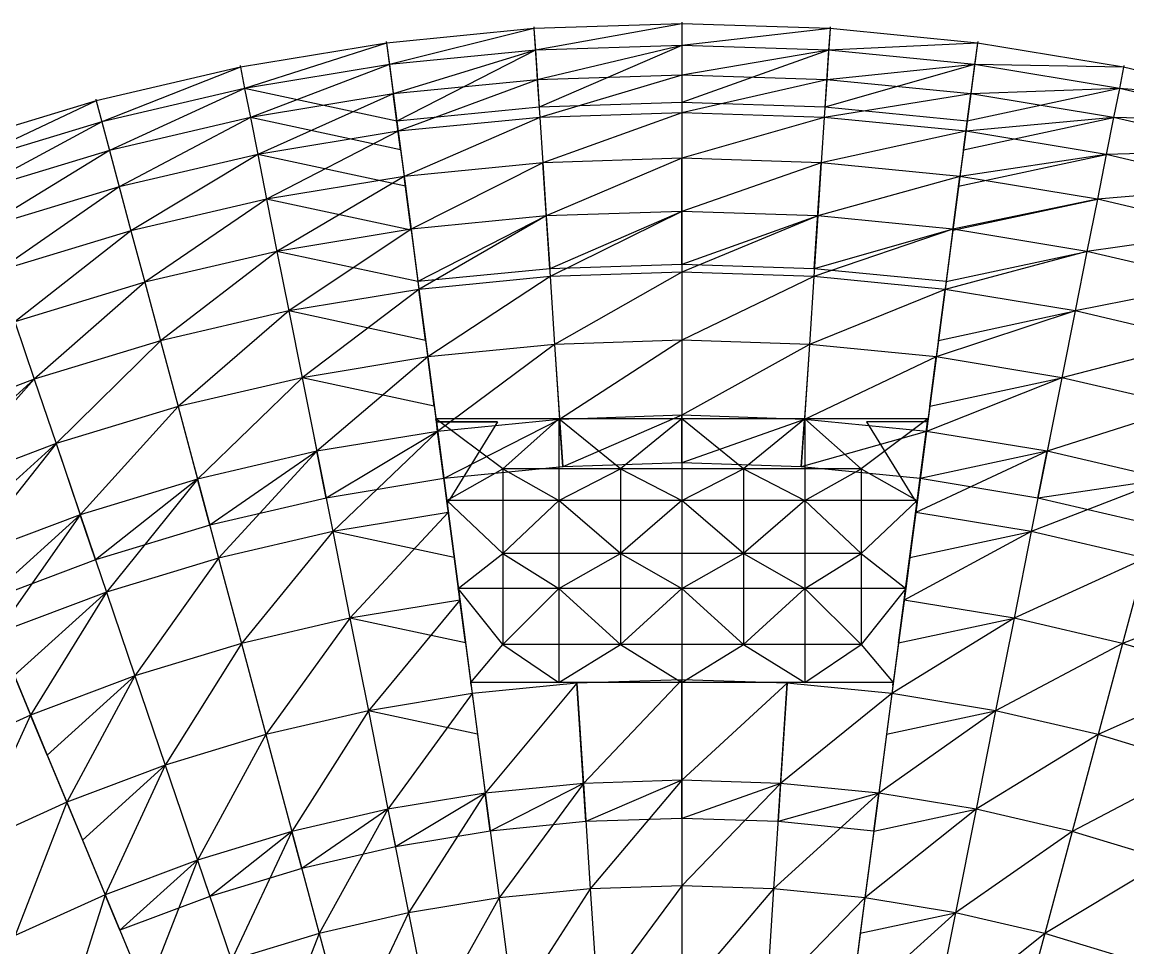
# Model space of a CAD drawing. Extents: x -1560 to 4680, y -1560 to 1560.
# Drawn here: x -454 to 307, y 922 to 1560 of the extents above; entities that cross this region are included whole.
import ezdxf

# ---------------------------------------------------------------- set-up
doc = ezdxf.new("R2010")
doc.units = 0
doc.header["$MEASUREMENT"] = 0
for name, color, linetype in [('CONNECTOR', 11, 'Continuous'), ('HHST6X6X0.375', 13, 'Continuous'), ('HSST3X3X0.25', 2, 'Continuous'), ('L30X30X3', 1, 'Continuous'), ('TRIO25X148_A', 4, 'Continuous'), ('TRIO25X148_B', 6, 'Continuous'), ('TRIO25X148_C', 96, 'Continuous'), ('TRIO25X148_D', 3, 'Continuous'), ('TRIO25X148_E', 190, 'Continuous'), ('TRIO25X148_F', 52, 'Continuous'), ('TRIO2875X148_A', 140, 'Continuous'), ('TRIO35X148', 30, 'Continuous'), ('TRIO45X148', 5, 'Continuous')]:
    doc.layers.add(name, color=color, linetype=linetype)

msp = doc.modelspace()

# ---------------------------------------------------------------- linework, layer by layer
at = {"layer": 'CONNECTOR'}
for p, q in [((-169.13, 1284.7, 940.6), (-169.4, 1286.75, 948.32)), ((-168.28, 1278.19, 767.3), (-169.13, 1284.7, 771.88)), ((168.28, 1278.19, 767.3), (169.13, 1284.7, 771.88)), ((169.13, 1284.7, 940.6), (169.4, 1286.75, 948.32)), ((-161.74, 1228.55, 955.77), (-162.01, 1230.6, 963.5)), ((-161.74, 1228.55, 848.1), (-160.92, 1222.33, 843.13)), ((161.74, 1228.55, 848.1), (160.92, 1222.33, 843.13)), ((161.74, 1228.55, 955.77), (162.01, 1230.6, 963.5)), ((-153.77, 1167.97, 972.14), (-154.04, 1170.02, 979.87)), ((-152.99, 1162.05, 915.44), (-153.77, 1167.97, 920.77)), ((152.99, 1162.05, 915.44), (153.77, 1167.97, 920.77)), ((153.77, 1167.97, 972.14), (154.04, 1170.02, 979.87)), ((-145.23, 1103.17, 989.65), (-145.51, 1105.22, 997.38)), ((145.23, 1103.17, 989.65), (145.51, 1105.22, 997.38)), ((-145.23, 1103.17, 989.65), (-144.5, 1097.58, 983.97)), ((145.23, 1103.17, 989.65), (144.5, 1097.58, 983.97))]:
    msp.add_line(p, q, dxfattribs=at)
at = {"layer": 'HHST6X6X0.375'}
for p, q in [((-102.03, 1556.66, 60), (-101.96, 1555.54, 68.93)), ((0, 1560, 60), (0, 1558.88, 68.93)), ((102.03, 1556.66, 60), (101.96, 1555.54, 68.93)), ((-203.62, 1546.65, 60), (-203.47, 1545.54, 68.93)), ((203.62, 1546.65, 60), (203.47, 1545.54, 68.93)), ((-304.34, 1530.03, 60), (-304.12, 1528.92, 68.93)), ((304.34, 1530.03, 60), (304.12, 1528.92, 68.93)), ((-403.76, 1506.84, 60), (-403.47, 1505.76, 68.93))]:
    msp.add_line(p, q, dxfattribs=at)
at = {"layer": 'HSST3X3X0.25'}
for p, q in [((-169.13, 1284.7, 940.6), (-161.74, 1228.55, 955.77)), ((-169.13, 1284.7, 771.88), (-169.13, 1284.7, 848.1)), ((-161.74, 1228.55, 848.1), (-169.13, 1284.7, 848.1)), ((-161.74, 1228.55, 920.77), (-169.13, 1284.7, 920.77)), ((-169.13, 1284.7, 771.88), (-161.74, 1228.55, 848.1)), ((-169.13, 1284.7, 771.88), (-127.05, 1284.7, 771.88)), ((-169.13, 1284.7, 848.1), (-127.05, 1284.7, 848.1)), ((-127.05, 1284.7, 940.6), (-169.13, 1284.7, 940.6)), ((-169.13, 1284.7, 848.1), (-169.13, 1284.7, 920.77)), ((-169.13, 1284.7, 920.77), (-169.13, 1284.7, 940.6)), ((-127.05, 1284.7, 771.88), (-127.05, 1284.7, 848.1)), ((-127.05, 1284.7, 920.77), (-127.05, 1284.7, 940.6)), ((-127.05, 1284.7, 848.1), (-127.05, 1284.7, 920.77)), ((169.13, 1284.7, 940.6), (127.05, 1284.7, 940.6)), ((127.05, 1284.7, 771.88), (127.05, 1284.7, 848.1)), ((169.13, 1284.7, 771.88), (127.05, 1284.7, 771.88)), ((169.13, 1284.7, 848.1), (127.05, 1284.7, 848.1)), ((127.05, 1284.7, 920.77), (127.05, 1284.7, 940.6)), ((127.05, 1284.7, 848.1), (127.05, 1284.7, 920.77)), ((169.13, 1284.7, 940.6), (161.74, 1228.55, 955.77)), ((169.13, 1284.7, 771.88), (161.74, 1228.55, 848.1)), ((161.74, 1228.55, 920.77), (169.13, 1284.7, 920.77)), ((161.74, 1228.55, 848.1), (169.13, 1284.7, 848.1)), ((169.13, 1284.7, 771.88), (169.13, 1284.7, 848.1)), ((169.13, 1284.7, 848.1), (169.13, 1284.7, 920.77)), ((169.13, 1284.7, 920.77), (169.13, 1284.7, 940.6)), ((-161.74, 1228.55, 955.77), (-153.77, 1167.97, 972.14)), ((-161.74, 1228.55, 848.1), (-161.74, 1228.55, 920.77)), ((-153.77, 1167.97, 920.77), (-161.74, 1228.55, 920.77)), ((-161.74, 1228.55, 848.1), (-153.77, 1167.97, 920.77)), ((-161.74, 1228.55, 920.77), (-161.74, 1228.55, 955.77)), ((161.74, 1228.55, 955.77), (153.77, 1167.97, 972.14)), ((161.74, 1228.55, 848.1), (153.77, 1167.97, 920.77)), ((153.77, 1167.97, 920.77), (161.74, 1228.55, 920.77)), ((161.74, 1228.55, 848.1), (161.74, 1228.55, 920.77)), ((161.74, 1228.55, 920.77), (161.74, 1228.55, 955.77)), ((-153.77, 1167.97, 972.14), (-145.23, 1103.17, 989.65)), ((-153.77, 1167.97, 920.77), (-153.77, 1167.97, 972.14)), ((-153.77, 1167.97, 920.77), (-145.23, 1103.17, 989.65)), ((153.77, 1167.97, 972.14), (145.23, 1103.17, 989.65)), ((153.77, 1167.97, 920.77), (145.23, 1103.17, 989.65)), ((153.77, 1167.97, 920.77), (153.77, 1167.97, 972.14))]:
    msp.add_line(p, q, dxfattribs=at)
at = {"layer": 'L30X30X3'}
for p, q in [((-100.98, 1540.7, 162.22), (-98.41, 1501.49, 154.74)), ((0, 1544, 162.22), (0, 1504.71, 154.74)), ((100.98, 1540.7, 162.22), (98.41, 1501.49, 154.74)), ((-201.53, 1530.8, 162.22), (-196.4, 1491.84, 154.74)), ((201.53, 1530.8, 162.22), (196.4, 1491.84, 154.74)), ((-193.8, 1472.08, 244.63), (-198.86, 1510.52, 254.46)), ((193.8, 1472.08, 244.63), (198.86, 1510.52, 254.46)), ((-195.48, 1484.79, 345.29), (-190.5, 1447, 333.15)), ((195.48, 1484.79, 345.29), (190.5, 1447, 333.15)), ((-186.51, 1416.7, 420), (-191.38, 1453.69, 434.41)), ((186.51, 1416.7, 420), (191.38, 1453.69, 434.41)), ((-93.5, 1426.51, 521.47), (-91.12, 1390.21, 504.85)), ((0, 1393.19, 504.85), (0, 1429.57, 521.47)), ((93.5, 1426.51, 521.47), (91.12, 1390.21, 504.85)), ((-186.6, 1417.34, 521.47), (-181.85, 1381.27, 504.85)), ((186.6, 1417.34, 521.47), (181.85, 1381.27, 504.85)), ((-176.53, 1340.86, 587.4), (-181.14, 1375.87, 606.18)), ((176.53, 1340.86, 587.4), (181.14, 1375.87, 606.18)), ((-170.57, 1295.6, 667.36), (-175.02, 1329.43, 688.22)), ((170.57, 1295.6, 667.36), (175.02, 1329.43, 688.22)), ((0, 1256.41, 744.42), (0, 1289.22, 767.3)), ((-169.13, 1284.7, 771.88), (-127.05, 1284.7, 848.1)), ((-169.13, 1284.7, 848.1), (-127.05, 1284.7, 940.6)), ((-169.13, 1284.7, 848.1), (-161.74, 1228.55, 920.77)), ((-127.05, 1284.7, 848.1), (-161.74, 1228.55, 848.1)), ((-127.05, 1284.7, 920.77), (-161.74, 1228.55, 920.77)), ((-82.17, 1253.72, 744.42), (-84.32, 1286.46, 767.3)), ((82.17, 1253.72, 744.42), (84.32, 1286.46, 767.3)), ((127.05, 1284.7, 848.1), (161.74, 1228.55, 848.1)), ((169.13, 1284.7, 771.88), (127.05, 1284.7, 848.1)), ((169.13, 1284.7, 848.1), (127.05, 1284.7, 940.6)), ((127.05, 1284.7, 920.77), (161.74, 1228.55, 920.77)), ((169.13, 1284.7, 848.1), (161.74, 1228.55, 920.77)), ((-163.99, 1245.66, 744.42), (-168.28, 1278.19, 767.3)), ((163.99, 1245.66, 744.42), (168.28, 1278.19, 767.3)), ((-245.11, 1232.27, 744.42), (-251.51, 1264.45, 767.3)), ((245.11, 1232.27, 744.42), (251.51, 1264.45, 767.3)), ((-325.18, 1213.6, 744.42), (-333.67, 1245.29, 767.3)), ((-161.74, 1228.55, 920.77), (-153.77, 1167.97, 972.14)), ((161.74, 1228.55, 920.77), (153.77, 1167.97, 972.14)), ((-403.86, 1189.73, 744.42), (-414.41, 1220.8, 767.3)), ((-160.92, 1222.33, 843.13), (-156.83, 1191.22, 818.32)), ((160.92, 1222.33, 843.13), (156.83, 1191.22, 818.32)), ((-149.09, 1132.48, 888.79), (-152.99, 1162.05, 915.44)), ((149.09, 1132.48, 888.79), (152.99, 1162.05, 915.44)), ((-144.5, 1097.58, 983.97), (-140.82, 1069.65, 955.58)), ((144.5, 1097.58, 983.97), (140.82, 1069.65, 955.58)), ((-437.12, 1055.3, 888.79), (-448.54, 1082.86, 915.44)), ((-67.89, 1035.8, 1048.46), (-66.16, 1009.44, 1018.43)), ((0, 1011.6, 1018.43), (0, 1038.02, 1048.46)), ((67.89, 1035.8, 1048.46), (66.16, 1009.44, 1018.43)), ((-132.04, 1002.95, 1018.43), (-135.49, 1029.14, 1048.46)), ((132.04, 1002.95, 1018.43), (135.49, 1029.14, 1048.46)), ((-423.65, 1022.78, 983.97), (-412.87, 996.75, 955.58)), ((-202.51, 1018.07, 1048.46), (-197.35, 992.17, 1018.43)), ((-261.82, 977.13, 1018.43), (-268.66, 1002.65, 1048.46)), ((-333.66, 982.93, 1048.46), (-325.17, 957.92, 1018.43)), ((-387.12, 934.6, 1018.43), (-397.23, 959, 1048.46)), ((125.99, 956.98, 1108.7), (122.78, 932.63, 1077.13))]:
    msp.add_line(p, q, dxfattribs=at)
at = {"layer": 'TRIO25X148_A'}
for p, q in [((-97.95, 1494.39, 345.29), (-95.9, 1463.1, 434.41)), ((0, 1497.6, 345.29), (0, 1466.23, 434.41)), ((97.95, 1494.39, 345.29), (95.9, 1463.1, 434.41)), ((-195.48, 1484.79, 345.29), (-191.38, 1453.69, 434.41)), ((195.48, 1484.79, 345.29), (191.38, 1453.69, 434.41)), ((-292.17, 1468.82, 345.29), (-286.05, 1438.06, 434.41)), ((-95.9, 1463.1, 434.41), (-93.5, 1426.51, 521.47)), ((0, 1466.23, 434.41), (0, 1429.57, 521.47)), ((95.9, 1463.1, 434.41), (93.5, 1426.51, 521.47)), ((292.17, 1468.82, 345.29), (286.05, 1438.06, 434.41)), ((-191.38, 1453.69, 434.41), (-186.6, 1417.34, 521.47)), ((191.38, 1453.69, 434.41), (186.6, 1417.34, 521.47)), ((-387.61, 1446.57, 345.29), (-379.49, 1416.27, 434.41)), ((-286.05, 1438.06, 434.41), (-278.9, 1402.1, 521.47)), ((286.05, 1438.06, 434.41), (278.9, 1402.1, 521.47)), ((-93.5, 1426.51, 521.47), (-90.76, 1384.77, 606.18)), ((0, 1429.57, 521.47), (0, 1387.75, 606.18)), ((93.5, 1426.51, 521.47), (90.76, 1384.77, 606.18)), ((-186.6, 1417.34, 521.47), (-181.14, 1375.87, 606.18)), ((186.6, 1417.34, 521.47), (181.14, 1375.87, 606.18)), ((-379.49, 1416.27, 434.41), (-370, 1380.86, 521.47)), ((-278.9, 1402.1, 521.47), (-270.74, 1361.08, 606.18)), ((278.9, 1402.1, 521.47), (270.74, 1361.08, 606.18)), ((0, 1387.75, 606.18), (0, 1340.91, 688.22)), ((-370, 1380.86, 521.47), (-359.18, 1340.46, 606.18)), ((-90.76, 1384.77, 606.18), (-87.7, 1338.03, 688.22)), ((90.76, 1384.77, 606.18), (87.7, 1338.03, 688.22)), ((-181.14, 1375.87, 606.18), (-175.02, 1329.43, 688.22)), ((181.14, 1375.87, 606.18), (175.02, 1329.43, 688.22)), ((-270.74, 1361.08, 606.18), (-261.6, 1315.14, 688.22)), ((270.74, 1361.08, 606.18), (261.6, 1315.14, 688.22)), ((-459.52, 1353.71, 521.47), (-446.08, 1314.1, 606.18)), ((-359.18, 1340.46, 606.18), (-347.05, 1295.21, 688.22)), ((0, 1340.91, 688.22), (0, 1289.22, 767.3)), ((-87.7, 1338.03, 688.22), (-84.32, 1286.46, 767.3)), ((87.7, 1338.03, 688.22), (84.32, 1286.46, 767.3)), ((-446.08, 1314.1, 606.18), (-431.02, 1269.74, 688.22)), ((-261.6, 1315.14, 688.22), (-251.51, 1264.45, 767.3)), ((261.6, 1315.14, 688.22), (251.51, 1264.45, 767.3)), ((-347.05, 1295.21, 688.22), (-333.67, 1245.29, 767.3)), ((-431.02, 1269.74, 688.22), (-414.41, 1220.8, 767.3)), ((-251.51, 1264.45, 767.3), (-240.52, 1209.19, 843.13)), ((251.51, 1264.45, 767.3), (240.52, 1209.19, 843.13)), ((-333.67, 1245.29, 767.3), (-319.09, 1190.87, 843.13)), ((-414.41, 1220.8, 767.3), (-396.3, 1167.45, 843.13)), ((-240.52, 1209.19, 843.13), (-228.66, 1149.56, 915.44)), ((240.52, 1209.19, 843.13), (228.66, 1149.56, 915.44)), ((-319.09, 1190.87, 843.13), (-303.36, 1132.14, 915.44)), ((319.09, 1190.87, 843.13), (303.36, 1132.14, 915.44)), ((-396.3, 1167.45, 843.13), (-376.75, 1109.88, 915.44)), ((-228.66, 1149.56, 915.44), (-215.98, 1085.78, 983.97)), ((228.66, 1149.56, 915.44), (215.98, 1085.78, 983.97)), ((-471.8, 1139.03, 843.13), (-448.54, 1082.86, 915.44)), ((-303.36, 1132.14, 915.44), (-286.53, 1069.33, 983.97)), ((303.36, 1132.14, 915.44), (286.52, 1069.33, 983.97)), ((-376.75, 1109.88, 915.44), (-355.85, 1048.3, 983.97)), ((-72.4, 1104.68, 983.97), (-67.89, 1035.8, 1048.46)), ((0, 1107.05, 983.97), (0, 1038.02, 1048.46)), ((72.4, 1104.68, 983.97), (67.89, 1035.8, 1048.46)), ((-448.54, 1082.86, 915.44), (-423.65, 1022.78, 983.97)), ((-215.98, 1085.78, 983.97), (-202.51, 1018.07, 1048.46)), ((215.98, 1085.78, 983.97), (202.51, 1018.07, 1048.46)), ((-286.53, 1069.33, 983.97), (-268.66, 1002.65, 1048.46)), ((286.52, 1069.33, 983.97), (268.66, 1002.65, 1048.46)), ((-355.85, 1048.3, 983.97), (-333.66, 982.93, 1048.46)), ((-67.89, 1035.8, 1048.46), (-63.13, 963.17, 1108.7)), ((0, 1038.02, 1048.46), (0, 965.24, 1108.7)), ((67.89, 1035.8, 1048.46), (63.13, 963.17, 1108.7)), ((-135.49, 1029.14, 1048.46), (-125.99, 956.98, 1108.7)), ((135.49, 1029.14, 1048.46), (125.99, 956.98, 1108.7)), ((-423.65, 1022.78, 983.97), (-397.23, 959, 1048.46)), ((-202.51, 1018.07, 1048.46), (-188.31, 946.69, 1108.7)), ((202.51, 1018.07, 1048.46), (188.31, 946.69, 1108.7)), ((-268.66, 1002.65, 1048.46), (-249.82, 932.35, 1108.7)), ((268.66, 1002.65, 1048.46), (249.82, 932.35, 1108.7)), ((-333.66, 982.93, 1048.46), (-310.27, 914.01, 1108.7)), ((-63.13, 963.17, 1108.7), (-58.14, 887.07, 1164.45)), ((0, 965.24, 1108.7), (0, 888.97, 1164.45)), ((63.13, 963.17, 1108.7), (58.14, 887.07, 1164.45)), ((-397.23, 959, 1048.46), (-369.38, 891.76, 1108.7)), ((-125.99, 956.98, 1108.7), (-116.03, 881.36, 1164.45)), ((125.99, 956.98, 1108.7), (116.03, 881.36, 1164.45)), ((-188.31, 946.69, 1108.7), (-173.43, 871.89, 1164.45)), ((188.31, 946.69, 1108.7), (173.43, 871.89, 1164.45)), ((-249.82, 932.35, 1108.7), (-230.08, 858.68, 1164.45)), ((249.82, 932.35, 1108.7), (230.08, 858.68, 1164.45))]:
    msp.add_line(p, q, dxfattribs=at)
at = {"layer": 'TRIO25X148_B'}
for p, q in [((-100.98, 1540.7, 162.22), (-196.4, 1491.84, 154.74)), ((0, 1544, 162.22), (-98.41, 1501.49, 154.74)), ((100.98, 1540.7, 162.22), (0, 1504.71, 154.74)), ((-201.53, 1530.8, 162.22), (-193.8, 1472.08, 244.63)), ((201.53, 1530.8, 162.22), (98.41, 1501.49, 154.74)), ((201.53, 1530.8, 162.22), (193.8, 1472.08, 244.63)), ((-198.86, 1510.52, 254.46), (-190.5, 1447, 333.15)), ((198.86, 1510.52, 254.46), (190.5, 1447, 333.15)), ((301.22, 1514.34, 162.22), (196.4, 1491.84, 154.74)), ((-193.8, 1472.08, 244.63), (-297.23, 1494.28, 254.46)), ((193.8, 1472.08, 244.63), (297.23, 1494.28, 254.46)), ((-195.48, 1484.79, 345.29), (-186.51, 1416.7, 420)), ((195.48, 1484.79, 345.29), (186.51, 1416.7, 420)), ((-190.5, 1447, 333.15), (-292.17, 1468.82, 345.29)), ((-91.12, 1390.21, 504.85), (-95.9, 1463.1, 434.41)), ((0, 1393.19, 504.85), (0, 1466.23, 434.41)), ((91.12, 1390.21, 504.85), (95.9, 1463.1, 434.41)), ((190.5, 1447, 333.15), (292.17, 1468.82, 345.29)), ((-191.38, 1453.69, 434.41), (-181.85, 1381.27, 504.85)), ((191.38, 1453.69, 434.41), (181.85, 1381.27, 504.85)), ((-186.51, 1416.7, 420), (-286.05, 1438.06, 434.41)), ((186.51, 1416.7, 420), (286.05, 1438.06, 434.41)), ((-93.5, 1426.51, 521.47), (-181.85, 1381.27, 504.85)), ((0, 1429.57, 521.47), (-91.12, 1390.21, 504.85)), ((93.5, 1426.51, 521.47), (0, 1393.19, 504.85)), ((-186.6, 1417.34, 521.47), (-176.53, 1340.86, 587.4)), ((186.6, 1417.34, 521.47), (91.12, 1390.21, 504.85)), ((186.6, 1417.34, 521.47), (176.53, 1340.86, 587.4)), ((-181.85, 1381.27, 504.85), (-278.9, 1402.1, 521.47)), ((181.85, 1381.27, 504.85), (278.9, 1402.1, 521.47)), ((-181.14, 1375.87, 606.18), (-170.57, 1295.6, 667.36)), ((181.14, 1375.87, 606.18), (170.57, 1295.6, 667.36)), ((-176.53, 1340.86, 587.4), (-270.74, 1361.08, 606.18)), ((176.53, 1340.86, 587.4), (270.74, 1361.08, 606.18)), ((0, 1340.91, 688.22), (0, 1256.41, 744.42)), ((-87.7, 1338.03, 688.22), (-82.17, 1253.72, 744.42)), ((87.7, 1338.03, 688.22), (82.17, 1253.72, 744.42)), ((-175.02, 1329.43, 688.22), (-163.99, 1245.66, 744.42)), ((175.02, 1329.43, 688.22), (163.99, 1245.66, 744.42)), ((-517.55, 1249.48, 587.4), (-446.08, 1314.1, 606.18)), ((-170.57, 1295.6, 667.36), (-261.6, 1315.14, 688.22)), ((-261.6, 1315.14, 688.22), (-245.11, 1232.27, 744.42)), ((170.57, 1295.6, 667.36), (261.6, 1315.14, 688.22)), ((261.6, 1315.14, 688.22), (245.11, 1232.27, 744.42)), ((-347.05, 1295.21, 688.22), (-325.18, 1213.6, 744.42)), ((0, 1289.22, 767.3), (-82.17, 1253.72, 744.42)), ((-84.32, 1286.46, 767.3), (-163.99, 1245.66, 744.42)), ((84.32, 1286.46, 767.3), (0, 1256.41, 744.42)), ((-168.28, 1278.19, 767.3), (-245.11, 1232.27, 744.42)), ((-168.28, 1278.19, 767.3), (-156.83, 1191.22, 818.32)), ((168.28, 1278.19, 767.3), (82.17, 1253.72, 744.42)), ((168.28, 1278.19, 767.3), (156.83, 1191.22, 818.32)), ((-500.08, 1207.31, 667.36), (-431.02, 1269.74, 688.22)), ((-431.02, 1269.74, 688.22), (-403.86, 1189.73, 744.42)), ((-251.51, 1264.45, 767.3), (-325.18, 1213.6, 744.42)), ((251.51, 1264.45, 767.3), (163.99, 1245.66, 744.42)), ((-333.67, 1245.29, 767.3), (-403.86, 1189.73, 744.42)), ((333.67, 1245.29, 767.3), (245.11, 1232.27, 744.42)), ((-414.41, 1220.8, 767.3), (-480.81, 1160.77, 744.42)), ((-160.92, 1222.33, 843.13), (-149.09, 1132.48, 888.79)), ((160.92, 1222.33, 843.13), (149.09, 1132.48, 888.79)), ((-156.83, 1191.22, 818.32), (-240.52, 1209.19, 843.13)), ((156.83, 1191.22, 818.32), (240.52, 1209.19, 843.13)), ((-459.8, 1110.04, 818.32), (-396.3, 1167.45, 843.13)), ((-152.99, 1162.05, 915.44), (-140.82, 1069.65, 955.58)), ((152.99, 1162.05, 915.44), (140.82, 1069.65, 955.58)), ((-149.09, 1132.48, 888.79), (-228.66, 1149.56, 915.44)), ((149.09, 1132.48, 888.79), (228.66, 1149.56, 915.44)), ((-471.8, 1139.03, 843.13), (-437.12, 1055.3, 888.79)), ((-437.12, 1055.3, 888.79), (-376.75, 1109.88, 915.44)), ((-66.16, 1009.44, 1018.43), (-72.4, 1104.68, 983.97)), ((0, 1011.6, 1018.43), (0, 1107.05, 983.97)), ((66.16, 1009.44, 1018.43), (72.4, 1104.68, 983.97)), ((-144.5, 1097.58, 983.97), (-132.04, 1002.95, 1018.43)), ((144.5, 1097.58, 983.97), (132.04, 1002.95, 1018.43)), ((-448.54, 1082.86, 915.44), (-412.87, 996.75, 955.58)), ((-140.82, 1069.65, 955.58), (-215.98, 1085.78, 983.97)), ((140.82, 1069.65, 955.58), (215.98, 1085.78, 983.97)), ((-412.87, 996.75, 955.58), (-355.85, 1048.3, 983.97)), ((-67.89, 1035.8, 1048.46), (-132.04, 1002.95, 1018.43)), ((0, 1038.02, 1048.46), (-66.16, 1009.44, 1018.43)), ((67.89, 1035.8, 1048.46), (0, 1011.6, 1018.43)), ((-135.49, 1029.14, 1048.46), (-197.35, 992.17, 1018.43)), ((135.49, 1029.14, 1048.46), (66.16, 1009.44, 1018.43)), ((135.49, 1029.14, 1048.46), (122.78, 932.63, 1077.13)), ((-423.65, 1022.78, 983.97), (-387.12, 934.6, 1018.43)), ((-202.51, 1018.07, 1048.46), (-261.82, 977.13, 1018.43)), ((132.04, 1002.95, 1018.43), (202.51, 1018.07, 1048.46)), ((-268.66, 1002.65, 1048.46), (-325.17, 957.92, 1018.43)), ((-387.12, 934.6, 1018.43), (-333.66, 982.93, 1048.46)), ((-397.23, 959, 1048.46), (-359.98, 869.07, 1077.13)), ((125.99, 956.98, 1108.7), (113.08, 858.93, 1131.46)), ((122.78, 932.63, 1077.13), (188.31, 946.69, 1108.7))]:
    msp.add_line(p, q, dxfattribs=at)
at = {"layer": 'TRIO25X148_C'}
for p, q in [((-101.96, 1555.54, 68.93), (-203.47, 1545.54, 68.93)), ((0, 1558.88, 68.93), (-101.96, 1555.54, 68.93)), ((101.96, 1555.54, 68.93), (0, 1558.88, 68.93)), ((203.47, 1545.54, 68.93), (101.96, 1555.54, 68.93)), ((-203.47, 1545.54, 68.93), (-304.12, 1528.92, 68.93)), ((-100.98, 1540.7, 162.22), (-201.53, 1530.8, 162.22)), ((0, 1544, 162.22), (-100.98, 1540.7, 162.22)), ((100.98, 1540.7, 162.22), (0, 1544, 162.22)), ((201.53, 1530.8, 162.22), (100.98, 1540.7, 162.22)), ((304.12, 1528.92, 68.93), (203.47, 1545.54, 68.93)), ((-201.53, 1530.8, 162.22), (-301.22, 1514.34, 162.22)), ((301.22, 1514.34, 162.22), (201.53, 1530.8, 162.22)), ((-304.12, 1528.92, 68.93), (-403.47, 1505.76, 68.93)), ((0, 1523.55, 254.46), (-99.65, 1520.29, 254.46)), ((99.65, 1520.29, 254.46), (0, 1523.55, 254.46)), ((403.47, 1505.76, 68.93), (304.12, 1528.92, 68.93)), ((-99.65, 1520.29, 254.46), (-198.86, 1510.52, 254.46)), ((198.86, 1510.52, 254.46), (99.65, 1520.29, 254.46)), ((-301.22, 1514.34, 162.22), (-399.62, 1491.39, 162.22)), ((-198.86, 1510.52, 254.46), (-297.23, 1494.28, 254.46)), ((297.23, 1494.28, 254.46), (198.86, 1510.52, 254.46)), ((399.62, 1491.39, 162.22), (301.22, 1514.34, 162.22)), ((-403.47, 1505.76, 68.93), (-501.08, 1476.15, 68.93)), ((-297.23, 1494.28, 254.46), (-394.33, 1471.64, 254.46)), ((-97.95, 1494.39, 345.29), (-195.48, 1484.79, 345.29)), ((0, 1497.6, 345.29), (-97.95, 1494.39, 345.29)), ((97.95, 1494.39, 345.29), (0, 1497.6, 345.29)), ((195.48, 1484.79, 345.29), (97.95, 1494.39, 345.29)), ((394.33, 1471.64, 254.46), (297.23, 1494.28, 254.46)), ((-399.62, 1491.39, 162.22), (-496.3, 1462.06, 162.22)), ((-195.48, 1484.79, 345.29), (-292.17, 1468.82, 345.29)), ((292.17, 1468.82, 345.29), (195.48, 1484.79, 345.29)), ((-394.33, 1471.64, 254.46), (-489.73, 1442.7, 254.46)), ((-292.17, 1468.82, 345.29), (-387.61, 1446.57, 345.29)), ((-95.9, 1463.1, 434.41), (-191.38, 1453.69, 434.41)), ((0, 1466.23, 434.41), (-95.9, 1463.1, 434.41)), ((95.9, 1463.1, 434.41), (0, 1466.23, 434.41)), ((191.38, 1453.69, 434.41), (95.9, 1463.1, 434.41)), ((387.61, 1446.57, 345.29), (292.17, 1468.82, 345.29)), ((-191.38, 1453.69, 434.41), (-286.05, 1438.06, 434.41)), ((286.05, 1438.06, 434.41), (191.38, 1453.69, 434.41)), ((-387.61, 1446.57, 345.29), (-481.39, 1418.12, 345.29)), ((-286.05, 1438.06, 434.41), (-379.49, 1416.27, 434.41)), ((379.49, 1416.27, 434.41), (286.05, 1438.06, 434.41)), ((-93.5, 1426.51, 521.47), (-186.6, 1417.34, 521.47)), ((0, 1429.57, 521.47), (-93.5, 1426.51, 521.47)), ((93.5, 1426.51, 521.47), (0, 1429.57, 521.47)), ((186.6, 1417.34, 521.47), (93.5, 1426.51, 521.47)), ((-186.6, 1417.34, 521.47), (-278.9, 1402.1, 521.47)), ((278.9, 1402.1, 521.47), (186.6, 1417.34, 521.47)), ((-379.49, 1416.27, 434.41), (-471.31, 1388.42, 434.41)), ((-278.9, 1402.1, 521.47), (-370, 1380.86, 521.47)), ((370, 1380.86, 521.47), (278.9, 1402.1, 521.47)), ((0, 1387.75, 606.18), (-90.76, 1384.77, 606.18)), ((90.76, 1384.77, 606.18), (0, 1387.75, 606.18)), ((-370, 1380.86, 521.47), (-459.52, 1353.71, 521.47)), ((-90.76, 1384.77, 606.18), (-181.14, 1375.87, 606.18)), ((181.14, 1375.87, 606.18), (90.76, 1384.77, 606.18)), ((-181.14, 1375.87, 606.18), (-270.74, 1361.08, 606.18)), ((270.74, 1361.08, 606.18), (181.14, 1375.87, 606.18)), ((-270.74, 1361.08, 606.18), (-359.18, 1340.46, 606.18)), ((359.18, 1340.46, 606.18), (270.74, 1361.08, 606.18)), ((-359.18, 1340.46, 606.18), (-446.08, 1314.1, 606.18)), ((0, 1340.91, 688.22), (-87.7, 1338.03, 688.22)), ((87.7, 1338.03, 688.22), (0, 1340.91, 688.22)), ((-87.7, 1338.03, 688.22), (-175.02, 1329.43, 688.22)), ((175.02, 1329.43, 688.22), (87.7, 1338.03, 688.22)), ((-175.02, 1329.43, 688.22), (-261.6, 1315.14, 688.22)), ((261.6, 1315.14, 688.22), (175.02, 1329.43, 688.22)), ((-446.08, 1314.1, 606.18), (-531.07, 1282.11, 606.18)), ((-261.6, 1315.14, 688.22), (-347.05, 1295.21, 688.22)), ((347.05, 1295.21, 688.22), (261.6, 1315.14, 688.22)), ((-347.05, 1295.21, 688.22), (-431.02, 1269.74, 688.22)), ((0, 1289.22, 767.3), (-84.32, 1286.46, 767.3)), ((84.32, 1286.46, 767.3), (0, 1289.22, 767.3)), ((-84.32, 1286.46, 767.3), (-168.28, 1278.19, 767.3)), ((168.28, 1278.19, 767.3), (84.32, 1286.46, 767.3)), ((-168.28, 1278.19, 767.3), (-251.51, 1264.45, 767.3)), ((251.51, 1264.45, 767.3), (168.28, 1278.19, 767.3)), ((-431.02, 1269.74, 688.22), (-513.14, 1238.83, 688.22)), ((-251.51, 1264.45, 767.3), (-333.67, 1245.29, 767.3)), ((333.67, 1245.29, 767.3), (251.51, 1264.45, 767.3)), ((-333.67, 1245.29, 767.3), (-414.41, 1220.8, 767.3)), ((-414.41, 1220.8, 767.3), (-493.36, 1191.08, 767.3)), ((-160.92, 1222.33, 843.13), (-240.52, 1209.19, 843.13)), ((240.52, 1209.19, 843.13), (160.92, 1222.33, 843.13)), ((-240.52, 1209.19, 843.13), (-319.09, 1190.87, 843.13)), ((319.09, 1190.87, 843.13), (240.52, 1209.19, 843.13)), ((-319.09, 1190.87, 843.13), (-396.3, 1167.45, 843.13)), ((-396.3, 1167.45, 843.13), (-471.8, 1139.03, 843.13)), ((-152.99, 1162.05, 915.44), (-228.66, 1149.56, 915.44)), ((228.66, 1149.56, 915.44), (152.99, 1162.05, 915.44)), ((-228.66, 1149.56, 915.44), (-303.36, 1132.14, 915.44)), ((303.36, 1132.14, 915.44), (228.66, 1149.56, 915.44)), ((-303.36, 1132.14, 915.44), (-376.75, 1109.88, 915.44)), ((376.75, 1109.88, 915.44), (303.36, 1132.14, 915.44)), ((-376.75, 1109.88, 915.44), (-448.54, 1082.86, 915.44)), ((-72.4, 1104.68, 983.97), (-144.5, 1097.58, 983.97)), ((0, 1107.05, 983.97), (-72.4, 1104.68, 983.97)), ((72.4, 1104.68, 983.97), (0, 1107.05, 983.97)), ((144.5, 1097.58, 983.97), (72.4, 1104.68, 983.97)), ((-144.5, 1097.58, 983.97), (-215.98, 1085.78, 983.97)), ((215.98, 1085.78, 983.97), (144.5, 1097.58, 983.97)), ((-448.54, 1082.86, 915.44), (-518.4, 1051.21, 915.44)), ((-215.98, 1085.78, 983.97), (-286.53, 1069.33, 983.97)), ((286.52, 1069.33, 983.97), (215.98, 1085.78, 983.97)), ((-286.53, 1069.33, 983.97), (-355.85, 1048.3, 983.97)), ((355.85, 1048.3, 983.97), (286.52, 1069.33, 983.97)), ((-355.85, 1048.3, 983.97), (-423.65, 1022.78, 983.97)), ((-67.89, 1035.8, 1048.46), (-135.49, 1029.14, 1048.46)), ((0, 1038.02, 1048.46), (-67.89, 1035.8, 1048.46)), ((67.89, 1035.8, 1048.46), (0, 1038.02, 1048.46)), ((135.49, 1029.14, 1048.46), (67.89, 1035.8, 1048.46)), ((-135.49, 1029.14, 1048.46), (-202.51, 1018.07, 1048.46)), ((202.51, 1018.07, 1048.46), (135.49, 1029.14, 1048.46)), ((-423.65, 1022.78, 983.97), (-489.64, 992.88, 983.97)), ((-202.51, 1018.07, 1048.46), (-268.66, 1002.65, 1048.46)), ((268.66, 1002.65, 1048.46), (202.51, 1018.07, 1048.46)), ((-268.66, 1002.65, 1048.46), (-333.66, 982.93, 1048.46)), ((333.66, 982.93, 1048.46), (268.66, 1002.65, 1048.46)), ((-333.66, 982.93, 1048.46), (-397.23, 959, 1048.46)), ((-63.13, 963.17, 1108.7), (-125.99, 956.98, 1108.7)), ((0, 965.24, 1108.7), (-63.13, 963.17, 1108.7)), ((63.13, 963.17, 1108.7), (0, 965.24, 1108.7)), ((125.99, 956.98, 1108.7), (63.13, 963.17, 1108.7)), ((-397.23, 959, 1048.46), (-459.1, 930.97, 1048.46)), ((-125.99, 956.98, 1108.7), (-188.31, 946.69, 1108.7)), ((188.31, 946.69, 1108.7), (125.99, 956.98, 1108.7)), ((-188.31, 946.69, 1108.7), (-249.82, 932.35, 1108.7)), ((249.82, 932.35, 1108.7), (188.31, 946.69, 1108.7)), ((-249.82, 932.35, 1108.7), (-310.27, 914.01, 1108.7)), ((310.27, 914.01, 1108.7), (249.82, 932.35, 1108.7))]:
    msp.add_line(p, q, dxfattribs=at)
at = {"layer": 'TRIO25X148_D'}
for p, q in [((0, 1523.55, 254.46), (-97.95, 1494.39, 345.29)), ((-99.65, 1520.29, 254.46), (-195.48, 1484.79, 345.29)), ((99.65, 1520.29, 254.46), (0, 1497.6, 345.29)), ((-198.86, 1510.52, 254.46), (-292.17, 1468.82, 345.29)), ((198.86, 1510.52, 254.46), (97.95, 1494.39, 345.29)), ((-297.23, 1494.28, 254.46), (-387.61, 1446.57, 345.29)), ((-97.95, 1494.39, 345.29), (-191.38, 1453.69, 434.41)), ((0, 1497.6, 345.29), (-95.9, 1463.1, 434.41)), ((97.95, 1494.39, 345.29), (0, 1466.23, 434.41)), ((297.23, 1494.28, 254.46), (195.48, 1484.79, 345.29)), ((-195.48, 1484.79, 345.29), (-286.05, 1438.06, 434.41)), ((195.48, 1484.79, 345.29), (95.9, 1463.1, 434.41)), ((-394.33, 1471.64, 254.46), (-481.39, 1418.12, 345.29)), ((394.33, 1471.64, 254.46), (292.17, 1468.82, 345.29)), ((-292.17, 1468.82, 345.29), (-379.49, 1416.27, 434.41)), ((-95.9, 1463.1, 434.41), (-186.6, 1417.34, 521.47)), ((0, 1466.23, 434.41), (-93.5, 1426.51, 521.47)), ((95.9, 1463.1, 434.41), (0, 1429.57, 521.47)), ((292.17, 1468.82, 345.29), (191.38, 1453.69, 434.41)), ((-191.38, 1453.69, 434.41), (-278.9, 1402.1, 521.47)), ((191.38, 1453.69, 434.41), (93.5, 1426.51, 521.47)), ((-387.61, 1446.57, 345.29), (-471.31, 1388.42, 434.41)), ((387.61, 1446.57, 345.29), (286.05, 1438.06, 434.41)), ((-286.05, 1438.06, 434.41), (-370, 1380.86, 521.47)), ((286.05, 1438.06, 434.41), (186.6, 1417.34, 521.47)), ((-93.5, 1426.51, 521.47), (-181.14, 1375.87, 606.18)), ((0, 1429.57, 521.47), (-90.76, 1384.77, 606.18)), ((93.5, 1426.51, 521.47), (0, 1387.75, 606.18)), ((-186.6, 1417.34, 521.47), (-270.74, 1361.08, 606.18)), ((186.6, 1417.34, 521.47), (90.76, 1384.77, 606.18)), ((-379.49, 1416.27, 434.41), (-459.52, 1353.71, 521.47)), ((379.49, 1416.27, 434.41), (278.9, 1402.1, 521.47)), ((-278.9, 1402.1, 521.47), (-359.18, 1340.46, 606.18)), ((278.9, 1402.1, 521.47), (181.14, 1375.87, 606.18)), ((0, 1387.75, 606.18), (-87.7, 1338.03, 688.22)), ((-370, 1380.86, 521.47), (-446.08, 1314.1, 606.18)), ((-90.76, 1384.77, 606.18), (-175.02, 1329.43, 688.22)), ((90.76, 1384.77, 606.18), (0, 1340.91, 688.22)), ((370, 1380.86, 521.47), (270.74, 1361.08, 606.18)), ((-181.14, 1375.87, 606.18), (-261.6, 1315.14, 688.22)), ((181.14, 1375.87, 606.18), (87.7, 1338.03, 688.22)), ((-270.74, 1361.08, 606.18), (-347.05, 1295.21, 688.22)), ((270.74, 1361.08, 606.18), (175.02, 1329.43, 688.22)), ((-359.18, 1340.46, 606.18), (-431.02, 1269.74, 688.22)), ((359.18, 1340.46, 606.18), (261.6, 1315.14, 688.22)), ((-175.02, 1329.43, 688.22), (-251.51, 1264.45, 767.3)), ((-446.08, 1314.1, 606.18), (-513.14, 1238.83, 688.22)), ((-261.6, 1315.14, 688.22), (-333.67, 1245.29, 767.3)), ((261.6, 1315.14, 688.22), (168.28, 1278.19, 767.3)), ((-347.05, 1295.21, 688.22), (-414.41, 1220.8, 767.3)), ((347.05, 1295.21, 688.22), (251.51, 1264.45, 767.3)), ((-168.28, 1278.19, 767.3), (-240.52, 1209.19, 843.13)), ((-431.02, 1269.74, 688.22), (-493.36, 1191.08, 767.3)), ((-251.51, 1264.45, 767.3), (-319.09, 1190.87, 843.13)), ((251.51, 1264.45, 767.3), (160.92, 1222.33, 843.13)), ((-333.67, 1245.29, 767.3), (-396.3, 1167.45, 843.13)), ((333.67, 1245.29, 767.3), (240.52, 1209.19, 843.13)), ((-414.41, 1220.8, 767.3), (-471.8, 1139.03, 843.13)), ((-160.92, 1222.33, 843.13), (-228.66, 1149.56, 915.44)), ((-240.52, 1209.19, 843.13), (-303.36, 1132.14, 915.44)), ((240.52, 1209.19, 843.13), (152.99, 1162.05, 915.44)), ((-319.09, 1190.87, 843.13), (-376.75, 1109.88, 915.44)), ((319.09, 1190.87, 843.13), (228.66, 1149.56, 915.44)), ((-396.3, 1167.45, 843.13), (-448.54, 1082.86, 915.44)), ((396.3, 1167.45, 843.13), (303.36, 1132.14, 915.44)), ((-152.99, 1162.05, 915.44), (-215.98, 1085.78, 983.97)), ((-228.66, 1149.56, 915.44), (-286.53, 1069.33, 983.97)), ((228.66, 1149.56, 915.44), (144.5, 1097.58, 983.97)), ((-303.36, 1132.14, 915.44), (-355.85, 1048.3, 983.97)), ((303.36, 1132.14, 915.44), (215.98, 1085.78, 983.97)), ((-376.75, 1109.88, 915.44), (-423.65, 1022.78, 983.97)), ((-72.4, 1104.68, 983.97), (-135.49, 1029.14, 1048.46)), ((0, 1107.05, 983.97), (-67.89, 1035.8, 1048.46)), ((72.4, 1104.68, 983.97), (0, 1038.02, 1048.46)), ((376.75, 1109.88, 915.44), (286.52, 1069.33, 983.97)), ((-144.5, 1097.58, 983.97), (-202.51, 1018.07, 1048.46)), ((144.5, 1097.58, 983.97), (67.89, 1035.8, 1048.46)), ((-448.54, 1082.86, 915.44), (-489.64, 992.88, 983.97)), ((-215.98, 1085.78, 983.97), (-268.66, 1002.65, 1048.46)), ((215.98, 1085.78, 983.97), (135.49, 1029.14, 1048.46)), ((-286.53, 1069.33, 983.97), (-333.66, 982.93, 1048.46)), ((286.52, 1069.33, 983.97), (202.51, 1018.07, 1048.46)), ((-355.85, 1048.3, 983.97), (-397.23, 959, 1048.46)), ((355.85, 1048.3, 983.97), (268.66, 1002.65, 1048.46)), ((-67.89, 1035.8, 1048.46), (-125.99, 956.98, 1108.7)), ((0, 1038.02, 1048.46), (-63.13, 963.17, 1108.7)), ((67.89, 1035.8, 1048.46), (0, 965.24, 1108.7)), ((-135.49, 1029.14, 1048.46), (-188.31, 946.69, 1108.7)), ((135.49, 1029.14, 1048.46), (63.13, 963.17, 1108.7)), ((-423.65, 1022.78, 983.97), (-459.1, 930.97, 1048.46)), ((-202.51, 1018.07, 1048.46), (-249.82, 932.35, 1108.7)), ((202.51, 1018.07, 1048.46), (125.99, 956.98, 1108.7)), ((-268.66, 1002.65, 1048.46), (-310.27, 914.01, 1108.7)), ((268.66, 1002.65, 1048.46), (188.31, 946.69, 1108.7)), ((-333.66, 982.93, 1048.46), (-369.38, 891.76, 1108.7)), ((333.66, 982.93, 1048.46), (249.82, 932.35, 1108.7)), ((-63.13, 963.17, 1108.7), (-116.03, 881.36, 1164.45)), ((0, 965.24, 1108.7), (-58.14, 887.07, 1164.45)), ((63.13, 963.17, 1108.7), (0, 888.97, 1164.45)), ((-397.23, 959, 1048.46), (-426.91, 865.7, 1108.7)), ((-125.99, 956.98, 1108.7), (-173.43, 871.89, 1164.45)), ((125.99, 956.98, 1108.7), (58.14, 887.07, 1164.45)), ((-188.31, 946.69, 1108.7), (-230.08, 858.68, 1164.45)), ((188.31, 946.69, 1108.7), (116.03, 881.36, 1164.45)), ((-249.82, 932.35, 1108.7), (-285.75, 841.79, 1164.45)), ((249.82, 932.35, 1108.7), (173.43, 871.89, 1164.45))]:
    msp.add_line(p, q, dxfattribs=at)
at = {"layer": 'TRIO25X148_E'}
for p, q in [((-169.4, 1286.75, 948.32), (-162.01, 1230.6, 963.5)), ((-84.7, 1286.75, 948.32), (-169.4, 1286.75, 948.32)), ((-123.36, 1252.42, 932.74), (-169.4, 1286.75, 948.32)), ((-84.7, 1286.75, 948.32), (-123.36, 1252.42, 932.74)), ((0, 1286.75, 948.32), (-84.7, 1286.75, 948.32)), ((-84.7, 1286.75, 948.32), (-84.7, 1230.6, 963.5)), ((-42.35, 1252.42, 932.74), (-84.7, 1286.75, 948.32)), ((0, 1286.75, 948.32), (-42.35, 1252.42, 932.74)), ((0, 1286.75, 948.32), (0, 1230.6, 963.5)), ((84.7, 1286.75, 948.32), (0, 1286.75, 948.32)), ((42.35, 1252.42, 932.74), (0, 1286.75, 948.32)), ((84.7, 1286.75, 948.32), (42.35, 1252.42, 932.74)), ((169.4, 1286.75, 948.32), (84.7, 1286.75, 948.32)), ((84.7, 1286.75, 948.32), (84.7, 1230.6, 963.5)), ((123.36, 1252.42, 932.74), (84.7, 1286.75, 948.32)), ((169.4, 1286.75, 948.32), (123.36, 1252.42, 932.74)), ((169.4, 1286.75, 948.32), (162.01, 1230.6, 963.5)), ((-162.01, 1230.6, 963.5), (-123.36, 1252.42, 932.74)), ((-123.36, 1252.42, 932.74), (-123.36, 1194.05, 948.51)), ((-123.36, 1252.42, 932.74), (-84.7, 1230.6, 963.5)), ((-42.35, 1252.42, 932.74), (-123.36, 1252.42, 932.74)), ((-84.7, 1230.6, 963.5), (-42.35, 1252.42, 932.74)), ((-42.35, 1252.42, 932.74), (-42.35, 1194.05, 948.51)), ((-42.35, 1252.42, 932.74), (0, 1230.6, 963.5)), ((42.35, 1252.42, 932.74), (-42.35, 1252.42, 932.74)), ((0, 1230.6, 963.5), (42.35, 1252.42, 932.74)), ((42.35, 1252.42, 932.74), (42.35, 1194.05, 948.51)), ((42.35, 1252.42, 932.74), (84.7, 1230.6, 963.5)), ((123.36, 1252.42, 932.74), (42.35, 1252.42, 932.74)), ((84.7, 1230.6, 963.5), (123.36, 1252.42, 932.74)), ((123.36, 1252.42, 932.74), (123.36, 1194.05, 948.51)), ((123.36, 1252.42, 932.74), (162.01, 1230.6, 963.5)), ((-162.01, 1230.6, 963.5), (-154.04, 1170.02, 979.87)), ((-84.7, 1230.6, 963.5), (-162.01, 1230.6, 963.5)), ((-123.36, 1194.05, 948.51), (-162.01, 1230.6, 963.5)), ((-84.7, 1230.6, 963.5), (-123.36, 1194.05, 948.51)), ((0, 1230.6, 963.5), (-84.7, 1230.6, 963.5)), ((-84.7, 1230.6, 963.5), (-84.7, 1170.02, 979.87)), ((-42.35, 1194.05, 948.51), (-84.7, 1230.6, 963.5)), ((0, 1230.6, 963.5), (-42.35, 1194.05, 948.51)), ((0, 1230.6, 963.5), (0, 1170.02, 979.87)), ((84.7, 1230.6, 963.5), (0, 1230.6, 963.5)), ((42.35, 1194.05, 948.51), (0, 1230.6, 963.5)), ((84.7, 1230.6, 963.5), (42.35, 1194.05, 948.51)), ((162.01, 1230.6, 963.5), (84.7, 1230.6, 963.5)), ((84.7, 1230.6, 963.5), (84.7, 1170.02, 979.87)), ((123.36, 1194.05, 948.51), (84.7, 1230.6, 963.5)), ((162.01, 1230.6, 963.5), (123.36, 1194.05, 948.51)), ((162.01, 1230.6, 963.5), (154.04, 1170.02, 979.87)), ((-154.04, 1170.02, 979.87), (-123.36, 1194.05, 948.51)), ((-123.36, 1194.05, 948.51), (-123.36, 1131.36, 965.45)), ((-123.36, 1194.05, 948.51), (-84.7, 1170.02, 979.87)), ((-42.35, 1194.05, 948.51), (-123.36, 1194.05, 948.51)), ((-84.7, 1170.02, 979.87), (-42.35, 1194.05, 948.51)), ((-42.35, 1194.05, 948.51), (-42.35, 1131.36, 965.45)), ((-42.35, 1194.05, 948.51), (0, 1170.02, 979.87)), ((42.35, 1194.05, 948.51), (-42.35, 1194.05, 948.51)), ((0, 1170.02, 979.87), (42.35, 1194.05, 948.51)), ((42.35, 1194.05, 948.51), (42.35, 1131.36, 965.45)), ((42.35, 1194.05, 948.51), (84.7, 1170.02, 979.87)), ((123.36, 1194.05, 948.51), (42.35, 1194.05, 948.51)), ((84.7, 1170.02, 979.87), (123.36, 1194.05, 948.51)), ((123.36, 1194.05, 948.51), (154.04, 1170.02, 979.87)), ((123.36, 1194.05, 948.51), (123.36, 1131.36, 965.45)), ((-154.04, 1170.02, 979.87), (-145.51, 1105.22, 997.38)), ((-84.7, 1170.02, 979.87), (-154.04, 1170.02, 979.87)), ((-123.36, 1131.36, 965.45), (-154.04, 1170.02, 979.87)), ((-84.7, 1170.02, 979.87), (-123.36, 1131.36, 965.45)), ((0, 1170.02, 979.87), (-84.7, 1170.02, 979.87)), ((-84.7, 1170.02, 979.87), (-84.7, 1105.22, 997.38)), ((-42.35, 1131.36, 965.45), (-84.7, 1170.02, 979.87)), ((0, 1170.02, 979.87), (-42.35, 1131.36, 965.45)), ((0, 1170.02, 979.87), (0, 1105.22, 997.38)), ((84.7, 1170.02, 979.87), (0, 1170.02, 979.87)), ((42.35, 1131.36, 965.45), (0, 1170.02, 979.87)), ((84.7, 1170.02, 979.87), (42.35, 1131.36, 965.45)), ((154.04, 1170.02, 979.87), (84.7, 1170.02, 979.87)), ((84.7, 1170.02, 979.87), (84.7, 1105.22, 997.38)), ((123.36, 1131.36, 965.45), (84.7, 1170.02, 979.87)), ((154.04, 1170.02, 979.87), (123.36, 1131.36, 965.45)), ((154.04, 1170.02, 979.87), (145.51, 1105.22, 997.38)), ((-145.51, 1105.22, 997.38), (-123.36, 1131.36, 965.45)), ((-123.36, 1131.36, 965.45), (-84.7, 1105.22, 997.38)), ((-42.35, 1131.36, 965.45), (-123.36, 1131.36, 965.45)), ((-84.7, 1105.22, 997.38), (-42.35, 1131.36, 965.45)), ((-42.35, 1131.36, 965.45), (0, 1105.22, 997.38)), ((42.35, 1131.36, 965.45), (-42.35, 1131.36, 965.45)), ((0, 1105.22, 997.38), (42.35, 1131.36, 965.45)), ((42.35, 1131.36, 965.45), (84.7, 1105.22, 997.38)), ((123.36, 1131.36, 965.45), (42.35, 1131.36, 965.45)), ((84.7, 1105.22, 997.38), (123.36, 1131.36, 965.45)), ((123.36, 1131.36, 965.45), (145.51, 1105.22, 997.38)), ((-84.7, 1105.22, 997.38), (-145.51, 1105.22, 997.38)), ((0, 1105.22, 997.38), (-84.7, 1105.22, 997.38)), ((84.7, 1105.22, 997.38), (0, 1105.22, 997.38)), ((145.51, 1105.22, 997.38), (84.7, 1105.22, 997.38))]:
    msp.add_line(p, q, dxfattribs=at)
at = {"layer": 'TRIO25X148_F'}
for p, q in [((-101.96, 1555.54, 68.93), (-98.41, 1501.49, 154.74)), ((0, 1558.88, 68.93), (0, 1504.71, 154.74)), ((101.96, 1555.54, 68.93), (98.41, 1501.49, 154.74)), ((-196.4, 1491.84, 154.74), (-301.22, 1514.34, 162.22)), ((-98.41, 1501.49, 154.74), (-196.4, 1491.84, 154.74)), ((0, 1504.71, 154.74), (-98.41, 1501.49, 154.74)), ((98.41, 1501.49, 154.74), (0, 1504.71, 154.74)), ((196.4, 1491.84, 154.74), (98.41, 1501.49, 154.74)), ((-91.12, 1390.21, 504.85), (-181.85, 1381.27, 504.85)), ((0, 1393.19, 504.85), (-91.12, 1390.21, 504.85)), ((91.12, 1390.21, 504.85), (0, 1393.19, 504.85)), ((181.85, 1381.27, 504.85), (91.12, 1390.21, 504.85)), ((-176.53, 1340.86, 587.4), (-170.57, 1295.6, 667.36)), ((176.53, 1340.86, 587.4), (170.57, 1295.6, 667.36)), ((-170.57, 1295.6, 667.36), (-163.99, 1245.66, 744.42)), ((170.57, 1295.6, 667.36), (163.99, 1245.66, 744.42)), ((-82.17, 1253.72, 744.42), (-163.99, 1245.66, 744.42)), ((0, 1256.41, 744.42), (-82.17, 1253.72, 744.42)), ((82.17, 1253.72, 744.42), (0, 1256.41, 744.42)), ((163.99, 1245.66, 744.42), (82.17, 1253.72, 744.42)), ((-163.99, 1245.66, 744.42), (-245.11, 1232.27, 744.42)), ((-163.99, 1245.66, 744.42), (-156.83, 1191.22, 818.32)), ((163.99, 1245.66, 744.42), (156.83, 1191.22, 818.32)), ((245.11, 1232.27, 744.42), (163.99, 1245.66, 744.42)), ((-245.11, 1232.27, 744.42), (-325.18, 1213.6, 744.42)), ((325.18, 1213.6, 744.42), (245.11, 1232.27, 744.42)), ((-325.18, 1213.6, 744.42), (-403.86, 1189.73, 744.42)), ((-403.86, 1189.73, 744.42), (-480.81, 1160.77, 744.42)), ((-156.83, 1191.22, 818.32), (-149.09, 1132.48, 888.79)), ((156.83, 1191.22, 818.32), (149.09, 1132.48, 888.79)), ((-149.09, 1132.48, 888.79), (-140.82, 1069.65, 955.58)), ((149.09, 1132.48, 888.79), (140.82, 1069.65, 955.58)), ((-459.8, 1110.04, 818.32), (-437.12, 1055.3, 888.79)), ((-140.82, 1069.65, 955.58), (-132.04, 1002.95, 1018.43)), ((140.82, 1069.65, 955.58), (132.04, 1002.95, 1018.43)), ((-437.12, 1055.3, 888.79), (-412.87, 996.75, 955.58)), ((-66.16, 1009.44, 1018.43), (-132.04, 1002.95, 1018.43)), ((0, 1011.6, 1018.43), (-66.16, 1009.44, 1018.43)), ((66.16, 1009.44, 1018.43), (0, 1011.6, 1018.43)), ((132.04, 1002.95, 1018.43), (66.16, 1009.44, 1018.43)), ((-132.04, 1002.95, 1018.43), (-197.35, 992.17, 1018.43)), ((132.04, 1002.95, 1018.43), (122.78, 932.63, 1077.13)), ((-412.87, 996.75, 955.58), (-387.12, 934.6, 1018.43)), ((-197.35, 992.17, 1018.43), (-261.82, 977.13, 1018.43)), ((-261.82, 977.13, 1018.43), (-325.17, 957.92, 1018.43)), ((-325.17, 957.92, 1018.43), (-387.12, 934.6, 1018.43)), ((-387.12, 934.6, 1018.43), (-359.98, 869.07, 1077.13)), ((122.78, 932.63, 1077.13), (113.08, 858.93, 1131.46))]:
    msp.add_line(p, q, dxfattribs=at)
at = {"layer": 'TRIO2875X148_A'}
for p, q in [((-101.96, 1555.54, 68.93), (-201.53, 1530.8, 162.22)), ((0, 1558.88, 68.93), (-100.98, 1540.7, 162.22)), ((101.96, 1555.54, 68.93), (0, 1544, 162.22)), ((-203.47, 1545.54, 68.93), (-301.22, 1514.34, 162.22)), ((-100.98, 1540.7, 162.22), (-198.86, 1510.52, 254.46)), ((-100.98, 1540.7, 162.22), (-99.65, 1520.29, 254.46)), ((0, 1544, 162.22), (-99.65, 1520.29, 254.46)), ((0, 1544, 162.22), (0, 1523.55, 254.46)), ((100.98, 1540.7, 162.22), (0, 1523.55, 254.46)), ((100.98, 1540.7, 162.22), (99.65, 1520.29, 254.46)), ((203.47, 1545.54, 68.93), (100.98, 1540.7, 162.22)), ((-201.53, 1530.8, 162.22), (-297.23, 1494.28, 254.46)), ((-201.53, 1530.8, 162.22), (-198.86, 1510.52, 254.46)), ((201.53, 1530.8, 162.22), (99.65, 1520.29, 254.46)), ((201.53, 1530.8, 162.22), (198.86, 1510.52, 254.46)), ((304.12, 1528.92, 68.93), (201.53, 1530.8, 162.22)), ((-304.12, 1528.92, 68.93), (-399.62, 1491.39, 162.22)), ((0, 1523.55, 254.46), (0, 1497.6, 345.29)), ((-99.65, 1520.29, 254.46), (-97.95, 1494.39, 345.29)), ((99.65, 1520.29, 254.46), (97.95, 1494.39, 345.29)), ((-301.22, 1514.34, 162.22), (-394.33, 1471.64, 254.46)), ((-301.22, 1514.34, 162.22), (-297.23, 1494.28, 254.46)), ((-198.86, 1510.52, 254.46), (-195.48, 1484.79, 345.29)), ((198.86, 1510.52, 254.46), (195.48, 1484.79, 345.29)), ((301.22, 1514.34, 162.22), (198.86, 1510.52, 254.46)), ((301.22, 1514.34, 162.22), (297.23, 1494.28, 254.46)), ((403.47, 1505.76, 68.93), (301.22, 1514.34, 162.22)), ((-403.47, 1505.76, 68.93), (-496.3, 1462.06, 162.22)), ((-297.23, 1494.28, 254.46), (-292.17, 1468.82, 345.29)), ((297.23, 1494.28, 254.46), (292.17, 1468.82, 345.29)), ((399.62, 1491.39, 162.22), (297.23, 1494.28, 254.46)), ((-399.62, 1491.39, 162.22), (-489.73, 1442.7, 254.46)), ((-399.62, 1491.39, 162.22), (-394.33, 1471.64, 254.46)), ((-196.4, 1491.84, 154.74), (-193.8, 1472.08, 244.63)), ((196.4, 1491.84, 154.74), (193.8, 1472.08, 244.63)), ((-394.33, 1471.64, 254.46), (-387.61, 1446.57, 345.29)), ((-193.8, 1472.08, 244.63), (-190.5, 1447, 333.15)), ((193.8, 1472.08, 244.63), (190.5, 1447, 333.15)), ((-190.5, 1447, 333.15), (-186.51, 1416.7, 420)), ((190.5, 1447, 333.15), (186.51, 1416.7, 420)), ((-186.51, 1416.7, 420), (-181.85, 1381.27, 504.85)), ((186.51, 1416.7, 420), (181.85, 1381.27, 504.85)), ((-181.85, 1381.27, 504.85), (-176.53, 1340.86, 587.4)), ((181.85, 1381.27, 504.85), (176.53, 1340.86, 587.4))]:
    msp.add_line(p, q, dxfattribs=at)
at = {"layer": 'TRIO35X148'}
for p, q in [((-203.47, 1545.54, 68.93), (-196.4, 1491.84, 154.74)), ((203.47, 1545.54, 68.93), (196.4, 1491.84, 154.74)), ((0, 1340.91, 688.22), (-84.32, 1286.46, 767.3)), ((-87.7, 1338.03, 688.22), (-168.28, 1278.19, 767.3)), ((87.7, 1338.03, 688.22), (0, 1289.22, 767.3)), ((-175.02, 1329.43, 688.22), (-168.28, 1278.19, 767.3)), ((175.02, 1329.43, 688.22), (84.32, 1286.46, 767.3)), ((175.02, 1329.43, 688.22), (168.28, 1278.19, 767.3)), ((-168.28, 1278.19, 767.3), (-160.92, 1222.33, 843.13)), ((168.28, 1278.19, 767.3), (160.92, 1222.33, 843.13)), ((-160.92, 1222.33, 843.13), (-152.99, 1162.05, 915.44)), ((160.92, 1222.33, 843.13), (152.99, 1162.05, 915.44)), ((-152.99, 1162.05, 915.44), (-144.5, 1097.58, 983.97)), ((152.99, 1162.05, 915.44), (144.5, 1097.58, 983.97)), ((-144.5, 1097.58, 983.97), (-135.49, 1029.14, 1048.46)), ((144.5, 1097.58, 983.97), (135.49, 1029.14, 1048.46))]:
    msp.add_line(p, q, dxfattribs=at)
at = {"layer": 'TRIO45X148'}
for p, q in [((-101.96, 1555.54, 68.93), (-100.98, 1540.7, 162.22)), ((0, 1558.88, 68.93), (0, 1544, 162.22)), ((101.96, 1555.54, 68.93), (100.98, 1540.7, 162.22)), ((-203.47, 1545.54, 68.93), (-201.53, 1530.8, 162.22)), ((203.47, 1545.54, 68.93), (201.53, 1530.8, 162.22)), ((-304.12, 1528.92, 68.93), (-301.22, 1514.34, 162.22)), ((304.12, 1528.92, 68.93), (301.22, 1514.34, 162.22)), ((-403.47, 1505.76, 68.93), (-399.62, 1491.39, 162.22))]:
    msp.add_line(p, q, dxfattribs=at)

doc.saveas('drawing.dxf')
